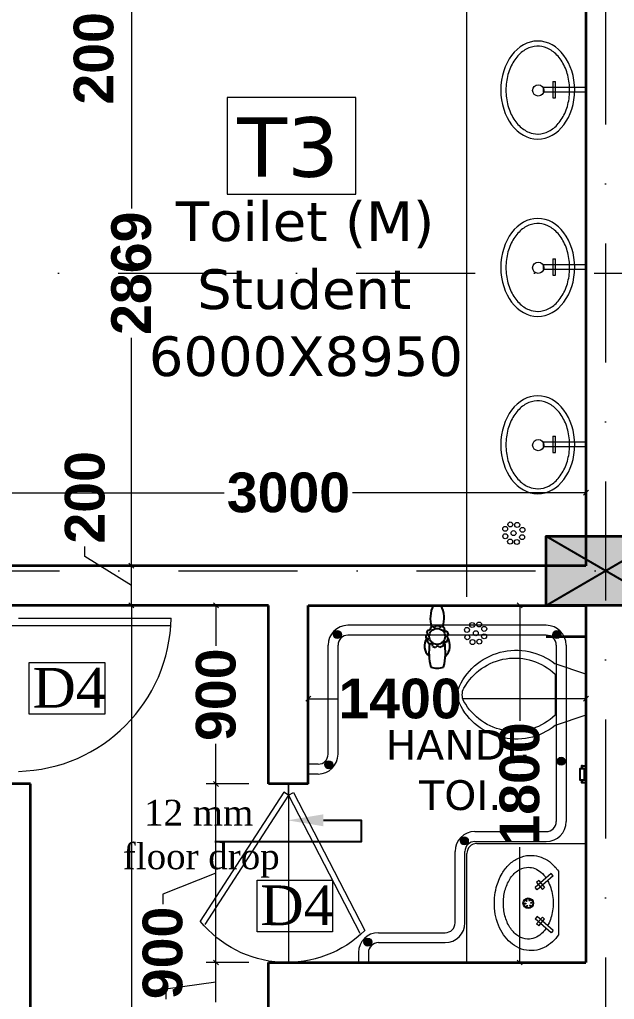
# Model space of a CAD drawing. Header units: millimetres. Extents: x -3092162 to 4513894, y -12317808 to 1849994.
# Drawn here: x -453469 to -450470, y -5829642 to -5824702 of the extents above; entities that cross this region are included whole.
import ezdxf

# ---------------------------------------------------------------- set-up
doc = ezdxf.new("R2010")
doc.units = ezdxf.units.MM
doc.header["$LTSCALE"] = 2
doc.header["$MEASUREMENT"] = 0
doc.linetypes.add('DASHDOT', pattern=[1, 0.5, -0.25, 0, -0.25])
for name, color, linetype, lineweight in [('ARROW', 7, 'Continuous', 25), ('coloumn', 10, 'Continuous', 35), ('D4', 10, 'Continuous', 5), ('DOOR', 27, 'Continuous', 5), ('DUCT', 37, 'Continuous', 35), ('FIXTURE', 252, 'Continuous', 0), ('GRID', 251, 'DASHDOT', 5), ('Layer1', 251, 'Continuous', 0), ('RAILING', 47, 'Continuous', 13), ('SILL', 74, 'Continuous', 9), ('tap', 97, 'Continuous', 25), ('taxe', 7, 'Continuous', 9), ('TEXT', 7, 'Continuous', 13), ('toi.dim.', 214, 'Continuous', 9), ('WAll', 250, 'Continuous', 35)]:
    doc.layers.add(name, color=color, linetype=linetype, lineweight=lineweight)
doc.layers.add('Layer3', color=36, linetype='Continuous')
doc.layers.add('partation wall', color=7, linetype='Continuous', lineweight=20, true_color=0x525023)
doc.layers.add('ROAD', color=7, linetype='Continuous', lineweight=15, true_color=0x004a6a)
doc.styles.add('int dim', font='arialbd.ttf', dxfattribs={"height": 200})
doc.styles.get("Standard").update_dxf_attribs({"font": 'times.ttf', "height": 500})
doc.styles.add('style2', font='verdana.ttf')

# ---------------------------------------------------------------- blocks, each defined once
blk = doc.blocks.new('A$C74827424')
at = {"layer": 'Layer3'}
for p, q in [((0, 0.4), (0, 1.1)), ((2.92, 0.4), (2.92, 1.1))]:
    blk.add_line(p, q, dxfattribs=at)
for points in [[(0.51, 0.3), (0, 0.3), (0, 0.51), (0.51, 0.51)], [(2.41, 0.51), (2.92, 0.51), (2.92, 0.3), (2.41, 0.3)]]:
    blk.add_lwpolyline(points, dxfattribs=at)
blk.add_lwpolyline([(0.51, 0.81), (2.41, 0.81), (2.41, 0), (0.51, 0)], close=True, dxfattribs=at)
blk = doc.blocks.new('_Oblique')
at = {"color": 0, "linetype": 'ByBlock', "lineweight": -2}
blk.add_line((-0.5, -0.5), (0.5, 0.5), dxfattribs=at)

msp = doc.modelspace()

# ---------------------------------------------------------------- hatches: boundary and pattern name
at = {"layer": 'coloumn', "ltscale": 100}
msp.add_hatch(color=256, dxfattribs=at).paths.add_polyline_path([(-450214.3, -5827306.2), (-450214.3, -5827656.2), (-450814.3, -5827656.2), (-450814.3, -5827306.2)])
at = {"layer": 'RAILING', "ltscale": 0.1}
h = msp.add_hatch(color=256, dxfattribs=at)
h.set_gradient(color1=(245, 10, 245), color2=(225, 9, 225), one_color=1, tint=0.46, name='CYLINDER')
h.paths.add_polyline_path([(-451846.6, -5827803.2, -1), (-451886.6, -5827803.2, -1)])
h = msp.add_hatch(color=256, dxfattribs=at)
h.set_gradient(color1=(245, 10, 245), color2=(225, 9, 225), one_color=1, tint=0.46, name='CYLINDER')
h.paths.add_polyline_path([(-450740.5, -5827803.2, -1), (-450780.5, -5827803.2, -1)])
h = msp.add_hatch(color=256, dxfattribs=at)
h.set_gradient(color1=(245, 10, 245), color2=(225, 9, 225), one_color=1, tint=0.46, name='CYLINDER')
h.paths.add_polyline_path([(-451890.5, -5828459.2, -1), (-451930.5, -5828459.2, -1)])
h = msp.add_hatch(color=256, dxfattribs=at)
h.set_gradient(color1=(245, 10, 245), color2=(225, 9, 225), one_color=1, tint=0.46, name='CYLINDER')
h.paths.add_polyline_path([(-450718.6, -5828441.7, -1), (-450758.6, -5828441.7, -1)])
h = msp.add_hatch(color=256, dxfattribs=at)
h.set_gradient(color1=(245, 10, 245), color2=(225, 9, 225), one_color=1, tint=0.46, name='CYLINDER')
h.paths.add_polyline_path([(-451246.6, -5828843.2, -1), (-451206.6, -5828843.2, -1)])
h = msp.add_hatch(color=256, dxfattribs=at)
h.set_gradient(color1=(245, 10, 245), color2=(225, 9, 225), one_color=1, tint=0.46, name='CYLINDER')
h.paths.add_polyline_path([(-451693.2, -5829353.2, -1), (-451733.2, -5829353.2, -1)])

# ---------------------------------------------------------------- linework, layer by layer
at = {"layer": 'ARROW', "ltscale": 100}
msp.add_lwpolyline([(-451937.6, -5828739.4), (-451746.8, -5828739.4), (-451746.8, -5828848), (-452484.6, -5828848)], dxfattribs=at)
msp.add_solid([(-451937.6, -5828769.4), (-452117.6, -5828739.4), (-451937.6, -5828709.4)], dxfattribs=at)
at = {"layer": 'coloumn', "lineweight": 25, "ltscale": 100}
for p, q in [((-450814.3, -5827656.2), (-450214.3, -5827306.2)), ((-450814.3, -5827306.2), (-450214.3, -5827656.2))]:
    msp.add_line(p, q, dxfattribs=at)
at = {"layer": 'coloumn', "ltscale": 100}
msp.add_lwpolyline([(-450214.3, -5827306.2), (-450214.3, -5827656.2), (-450814.3, -5827656.2), (-450814.3, -5827306.2)], close=True, dxfattribs=at)
at = {"layer": 'D4'}
for p, q in [((-453420.3, -5827944.1), (-453039.8, -5827944.1)), ((-453420.3, -5828204.7), (-453420.3, -5827944.1)), ((-453039.8, -5827944.1), (-453039.8, -5828204.7)), ((-453039.8, -5828204.7), (-453420.3, -5828204.7)), ((-452271.6, -5829040.7), (-451891.2, -5829040.7)), ((-452271.6, -5829301.4), (-452271.6, -5829040.7)), ((-451891.2, -5829040.7), (-451891.2, -5829301.4)), ((-451891.2, -5829301.4), (-452271.6, -5829301.4))]:
    msp.add_line(p, q, dxfattribs=at)
at = {"layer": 'DOOR', "ltscale": 100}
for p, q in [((-453475.2, -5827719.8), (-452705.1, -5827719.8)), ((-453517.2, -5827757), (-452706.7, -5827757))]:
    msp.add_line(p, q, dxfattribs=at)
at = {"layer": 'DOOR', "ltscale": 0.1}
for p, q in [((-452113.6, -5828612.2), (-452113.6, -5828556.2)), ((-452137.2, -5828596.9), (-452557.8, -5829248.7)), ((-452113.6, -5828612.2), (-452534.2, -5829263.9)), ((-452113.6, -5828612.2), (-451752.8, -5829308)), ((-452088.6, -5828599.2), (-451727.9, -5829295.1))]:
    msp.add_line(p, q, dxfattribs=at)
at = {"layer": 'DOOR', "ltscale": 100}
msp.add_arc((-453493.1, -5827704.6), 788.2, 271.3072, 358.8929, dxfattribs=at)
at = {"layer": 'DUCT', "ltscale": 100}
msp.add_line((-450813.6, -5827813.4), (-450613.6, -5827813.4), dxfattribs=at)
at = {"layer": 'FIXTURE', "ltscale": 100}
for p, q in [((-450613.6, -5825044.5), (-450828.5, -5825044.5)), ((-450828.5, -5825044.5), (-450828.5, -5825066.4)), ((-450613.6, -5825044.5), (-450828.5, -5825044.5)), ((-450828.5, -5825044.5), (-450828.5, -5825066.4)), ((-450780.7, -5825014.8), (-450780.7, -5825096.8)), ((-450780.7, -5825014.8), (-450780.7, -5825096.8)), ((-450780.7, -5825014.8), (-450767.1, -5825014.8)), ((-450767.1, -5825096.8), (-450767.1, -5825014.8)), ((-450767.1, -5825096.8), (-450767.1, -5825014.8)), ((-450613.6, -5825066.4), (-450613.6, -5825044.5)), ((-450828.5, -5825066.4), (-450613.6, -5825066.4)), ((-450828.5, -5825066.4), (-450613.6, -5825066.4)), ((-450780.7, -5825096.8), (-450767.1, -5825096.8)), ((-450780.7, -5825096.8), (-450767.1, -5825096.8)), ((-450613.6, -5825938.7), (-450828.5, -5825938.7)), ((-450828.5, -5825938.7), (-450828.5, -5825960.6)), ((-450613.6, -5825938.7), (-450828.5, -5825938.7)), ((-450828.5, -5825938.7), (-450828.5, -5825960.6)), ((-450780.7, -5825909), (-450780.7, -5825991)), ((-450780.7, -5825909), (-450780.7, -5825991)), ((-450780.7, -5825909), (-450767.1, -5825909)), ((-450767.1, -5825991), (-450767.1, -5825909)), ((-450767.1, -5825991), (-450767.1, -5825909)), ((-450613.6, -5825960.6), (-450613.6, -5825938.7)), ((-450828.5, -5825960.6), (-450613.6, -5825960.6)), ((-450828.5, -5825960.6), (-450613.6, -5825960.6)), ((-450780.7, -5825991), (-450767.1, -5825991)), ((-450780.7, -5825991), (-450767.1, -5825991)), ((-450613.6, -5826832.9), (-450828.5, -5826832.9)), ((-450828.5, -5826832.9), (-450828.5, -5826854.8)), ((-450613.6, -5826832.9), (-450828.5, -5826832.9)), ((-450828.5, -5826832.9), (-450828.5, -5826854.8)), ((-450780.7, -5826803.2), (-450780.7, -5826885.2)), ((-450780.7, -5826803.2), (-450780.7, -5826885.2)), ((-450780.7, -5826803.2), (-450767.1, -5826803.2)), ((-450767.1, -5826885.2), (-450767.1, -5826803.2)), ((-450767.1, -5826885.2), (-450767.1, -5826803.2)), ((-450613.6, -5826854.8), (-450613.6, -5826832.9)), ((-450828.5, -5826854.8), (-450613.6, -5826854.8)), ((-450828.5, -5826854.8), (-450613.6, -5826854.8)), ((-450780.7, -5826885.2), (-450767.1, -5826885.2)), ((-450780.7, -5826885.2), (-450767.1, -5826885.2)), ((-450613.6, -5828002.5), (-450769.1, -5827950.7)), ((-450769.1, -5828002.5), (-450769.1, -5828209.9)), ((-450613.6, -5828002.5), (-450613.6, -5828209.9)), ((-450613.6, -5828209.9), (-450769.1, -5828261.7)), ((-450621.8, -5828486.4), (-450613.6, -5828486.4))]:
    msp.add_line(p, q, dxfattribs=at)
at = {"layer": 'FIXTURE', "ltscale": 200}
for p, q in [((-450788.2, -5829008), (-450869.6, -5829078.4)), ((-450778.2, -5829019.5), (-450788.2, -5829008)), ((-450752, -5828996.2), (-450752, -5829316.2)), ((-450851.8, -5829042.9), (-450863.3, -5829052.8)), ((-450863.3, -5829052.8), (-450833.5, -5829087.4)), ((-450778.2, -5829019.5), (-450859.6, -5829089.9)), ((-450851.8, -5829042.9), (-450821.9, -5829077.4)), ((-450859.6, -5829089.9), (-450869.6, -5829078.4)), ((-450821.9, -5829077.4), (-450833.5, -5829087.4)), ((-450859.6, -5829224.8), (-450869.6, -5829236.3)), ((-450788.2, -5829306.7), (-450869.6, -5829236.3)), ((-450863.3, -5829261.9), (-450833.5, -5829227.3)), ((-450778.2, -5829295.2), (-450859.6, -5829224.8)), ((-450851.8, -5829271.8), (-450821.9, -5829237.3)), ((-450821.9, -5829237.3), (-450833.5, -5829227.3)), ((-450851.8, -5829271.8), (-450863.3, -5829261.9)), ((-450778.2, -5829295.2), (-450788.2, -5829306.7))]:
    msp.add_line(p, q, dxfattribs=at)
at = {"layer": 'FIXTURE', "ltscale": 15000}
for centre in [(-451021, -5827269.9), (-450994.9, -5827247.7), (-450978.6, -5827291.6), (-450960.3, -5827250.3), (-450933.8, -5827275), (-451020.3, -5827307.3), (-450996, -5827334.2), (-450961.9, -5827336.3), (-450935.6, -5827311.8), (-451213.5, -5827779.5), (-451187, -5827754.8), (-451152.4, -5827752.2), (-451126.3, -5827774.4), (-451211.7, -5827816.3), (-451168.7, -5827796), (-451127, -5827811.8), (-451185.5, -5827840.8), (-451151.3, -5827838.7)]:
    msp.add_circle(centre, 12.5, dxfattribs=at)
at = {"layer": 'FIXTURE', "ltscale": 200}
for centre, radius in [((-450904.5, -5829157.4), 26.7), ((-450904.5, -5829157.4), 22.8), ((-450919.2, -5829159.5), 2.55), ((-450913.6, -5829145.7), 2.55), ((-450898.9, -5829143.6), 2.55), ((-450889.8, -5829155.2), 2.55), ((-450910, -5829171.1), 2.55), ((-450895.3, -5829169), 2.55)]:
    msp.add_circle(centre, radius, dxfattribs=at)
at = {"layer": 'FIXTURE', "ltscale": 100, "extrusion": (0, 0, -1)}
for centre, major_axis, ratio, start_param, end_param in [((-450856.6, -5825057.8), (0, 247.1), 0.753978, 3.141593, 9.424778), ((-450856.6, -5825057.8), (0, 247.1), 0.753978, 3.141593, 9.424778), ((-450856.6, -5825952.1), (0, 247.1), 0.753978, 3.141593, 9.424778), ((-450856.6, -5825952.1), (0, 247.1), 0.753978, 3.141593, 9.424778), ((-450856.6, -5826846.2), (0, 247.1), 0.753978, 3.141593, 9.424778), ((-450856.6, -5826846.2), (0, 247.1), 0.753978, 3.141593, 9.424778), ((-450965.6, -5828197.4), (223.1, -223.1), 1, 2.735616, 4.599479), ((-450971.7, -5828215.1), (207.7, -207.7), 1, 2.862371, 4.688514), ((-451168.2, -5828106.2), (48.9, 48.9), 1, 3.42081, 4.433168), ((-451194.4, -5828106.2), (48.9, -48.9), 1, 1.97677, 2.735616), ((-450965.6, -5828015), (223.1, 223.1), 1, 1.683704, 3.547566), ((-450971.7, -5827997.3), (207.7, -207.7), 1, 0.023871, 1.850014)]:
    msp.add_ellipse(centre, major_axis=major_axis, ratio=ratio, start_param=start_param, end_param=end_param, dxfattribs=at)
at = {"layer": 'FIXTURE', "ltscale": 100}
for centre in [(-450854, -5825059.5), (-450854, -5825953.7), (-450854, -5826847.9)]:
    msp.add_ellipse(centre, major_axis=(20, 20), ratio=1, start_param=3.141593, end_param=9.424778, dxfattribs=at)
for points in [[(-450856.6, -5825279.4), (-450871.6, -5825279.4), (-450886.8, -5825276.4), (-450918.9, -5825263.4), (-450935.7, -5825252.1), (-450966.1, -5825221.5), (-450979.6, -5825202.3), (-451000.9, -5825158.3), (-451008.8, -5825133.5), (-451017.5, -5825081.6), (-451018.5, -5825054.6), (-451013.2, -5825001.7), (-451007.1, -5824976), (-450988.7, -5824929.4), (-450976.4, -5824908.5), (-450947.9, -5824874.1), (-450931.7, -5824860.7), (-450897.6, -5824842.3), (-450879.8, -5824837.3), (-450844.1, -5824835.6), (-450826.2, -5824838.9), (-450791.5, -5824853.9), (-450774.8, -5824865.7), (-450744.8, -5824897.1), (-450731.5, -5824916.6), (-450710.8, -5824961.2), (-450703.3, -5824986.2), (-450695.3, -5825038.4), (-450694.7, -5825065.5), (-450700.7, -5825118.1), (-450707.2, -5825143.7), (-450726.3, -5825189.8), (-450738.8, -5825210.3), (-450767.7, -5825243.9), (-450784.1, -5825256.9), (-450818.4, -5825274.4), (-450836.2, -5825279), (-450854.9, -5825279.4), (-450855.7, -5825279.4), (-450856.6, -5825279.4)], [(-450856.6, -5825279.4), (-450871.6, -5825279.4), (-450886.8, -5825276.4), (-450918.9, -5825263.4), (-450935.7, -5825252.1), (-450966.1, -5825221.5), (-450979.6, -5825202.3), (-451000.9, -5825158.3), (-451008.8, -5825133.5), (-451017.5, -5825081.6), (-451018.5, -5825054.6), (-451013.2, -5825001.7), (-451007.1, -5824976), (-450988.7, -5824929.4), (-450976.4, -5824908.5), (-450947.9, -5824874.1), (-450931.7, -5824860.7), (-450897.6, -5824842.3), (-450879.8, -5824837.3), (-450844.1, -5824835.6), (-450826.2, -5824838.9), (-450791.5, -5824853.9), (-450774.8, -5824865.7), (-450744.8, -5824897.1), (-450731.5, -5824916.6), (-450710.8, -5824961.2), (-450703.3, -5824986.2), (-450695.3, -5825038.4), (-450694.7, -5825065.5), (-450700.7, -5825118.1), (-450707.2, -5825143.7), (-450726.3, -5825189.8), (-450738.8, -5825210.3), (-450767.7, -5825243.9), (-450784.1, -5825256.9), (-450818.4, -5825274.4), (-450836.2, -5825279), (-450854.9, -5825279.4), (-450855.7, -5825279.4), (-450856.6, -5825279.4)], [(-450856.6, -5826173.6), (-450871.6, -5826173.6), (-450886.8, -5826170.6), (-450918.9, -5826157.6), (-450935.7, -5826146.3), (-450966.1, -5826115.8), (-450979.6, -5826096.6), (-451000.9, -5826052.6), (-451008.8, -5826027.8), (-451017.5, -5825975.9), (-451018.5, -5825948.8), (-451013.2, -5825895.9), (-451007.1, -5825870.2), (-450988.7, -5825823.6), (-450976.4, -5825802.7), (-450947.9, -5825768.4), (-450931.7, -5825754.9), (-450897.6, -5825736.5), (-450879.8, -5825731.5), (-450844.1, -5825729.8), (-450826.2, -5825733.1), (-450791.5, -5825748.2), (-450774.8, -5825759.9), (-450744.8, -5825791.3), (-450731.5, -5825810.8), (-450710.8, -5825855.4), (-450703.3, -5825880.4), (-450695.3, -5825932.6), (-450694.7, -5825959.7), (-450700.7, -5826012.4), (-450707.2, -5826037.9), (-450726.3, -5826084), (-450738.8, -5826104.6), (-450767.7, -5826138.1), (-450784.1, -5826151.1), (-450818.4, -5826168.6), (-450836.2, -5826173.2), (-450854.9, -5826173.6), (-450855.7, -5826173.6), (-450856.6, -5826173.6)], [(-450856.6, -5826173.6), (-450871.6, -5826173.6), (-450886.8, -5826170.6), (-450918.9, -5826157.6), (-450935.7, -5826146.3), (-450966.1, -5826115.8), (-450979.6, -5826096.6), (-451000.9, -5826052.6), (-451008.8, -5826027.8), (-451017.5, -5825975.9), (-451018.5, -5825948.8), (-451013.2, -5825895.9), (-451007.1, -5825870.2), (-450988.7, -5825823.6), (-450976.4, -5825802.7), (-450947.9, -5825768.4), (-450931.7, -5825754.9), (-450897.6, -5825736.5), (-450879.8, -5825731.5), (-450844.1, -5825729.8), (-450826.2, -5825733.1), (-450791.5, -5825748.2), (-450774.8, -5825759.9), (-450744.8, -5825791.3), (-450731.5, -5825810.8), (-450710.8, -5825855.4), (-450703.3, -5825880.4), (-450695.3, -5825932.6), (-450694.7, -5825959.7), (-450700.7, -5826012.4), (-450707.2, -5826037.9), (-450726.3, -5826084), (-450738.8, -5826104.6), (-450767.7, -5826138.1), (-450784.1, -5826151.1), (-450818.4, -5826168.6), (-450836.2, -5826173.2), (-450854.9, -5826173.6), (-450855.7, -5826173.6), (-450856.6, -5826173.6)], [(-450856.6, -5827067.8), (-450871.6, -5827067.8), (-450886.8, -5827064.8), (-450918.9, -5827051.8), (-450935.7, -5827040.4), (-450966.1, -5827009.9), (-450979.6, -5826990.7), (-451000.9, -5826946.7), (-451008.8, -5826921.9), (-451017.5, -5826870), (-451018.5, -5826842.9), (-451013.2, -5826790.1), (-451007.1, -5826764.4), (-450988.7, -5826717.8), (-450976.4, -5826696.9), (-450947.9, -5826662.5), (-450931.7, -5826649.1), (-450897.6, -5826630.7), (-450879.8, -5826625.7), (-450844.1, -5826624), (-450826.2, -5826627.3), (-450791.5, -5826642.3), (-450774.8, -5826654.1), (-450744.8, -5826685.5), (-450731.5, -5826705), (-450710.8, -5826749.6), (-450703.3, -5826774.6), (-450695.3, -5826826.7), (-450694.7, -5826853.9), (-450700.7, -5826906.5), (-450707.2, -5826932.1), (-450726.3, -5826978.2), (-450738.8, -5826998.7), (-450767.7, -5827032.3), (-450784.1, -5827045.3), (-450818.4, -5827062.8), (-450836.2, -5827067.4), (-450854.9, -5827067.8), (-450855.7, -5827067.8), (-450856.6, -5827067.8)], [(-450856.6, -5827067.8), (-450871.6, -5827067.8), (-450886.8, -5827064.8), (-450918.9, -5827051.8), (-450935.7, -5827040.4), (-450966.1, -5827009.9), (-450979.6, -5826990.7), (-451000.9, -5826946.7), (-451008.8, -5826921.9), (-451017.5, -5826870), (-451018.5, -5826842.9), (-451013.2, -5826790.1), (-451007.1, -5826764.4), (-450988.7, -5826717.8), (-450976.4, -5826696.9), (-450947.9, -5826662.5), (-450931.7, -5826649.1), (-450897.6, -5826630.7), (-450879.8, -5826625.7), (-450844.1, -5826624), (-450826.2, -5826627.3), (-450791.5, -5826642.3), (-450774.8, -5826654.1), (-450744.8, -5826685.5), (-450731.5, -5826705), (-450710.8, -5826749.6), (-450703.3, -5826774.6), (-450695.3, -5826826.7), (-450694.7, -5826853.9), (-450700.7, -5826906.5), (-450707.2, -5826932.1), (-450726.3, -5826978.2), (-450738.8, -5826998.7), (-450767.7, -5827032.3), (-450784.1, -5827045.3), (-450818.4, -5827062.8), (-450836.2, -5827067.4), (-450854.9, -5827067.8), (-450855.7, -5827067.8), (-450856.6, -5827067.8)]]:
    msp.add_open_spline(points, degree=3, knots=[0, 0, 0, 0, 0.297002, 0.297002, 0.648161, 0.648161, 0.99932, 0.99932, 1.350478, 1.350478, 1.701637, 1.701637, 2.052795, 2.052795, 2.403954, 2.403954, 2.755113, 2.755113, 3.106271, 3.106271, 3.45743, 3.45743, 3.808588, 3.808588, 4.159747, 4.159747, 4.510906, 4.510906, 4.862064, 4.862064, 5.213223, 5.213223, 5.564381, 5.564381, 5.91554, 5.91554, 6.266699, 6.266699, 6.283185, 6.283185, 6.283185, 6.283185], dxfattribs=at)
at = {"layer": 'FIXTURE', "ltscale": 200}
for points, knots in [([(-450752, -5829316.2), (-450760.7, -5829329), (-450770.7, -5829340.9), (-450794.6, -5829363.3), (-450808.9, -5829373.4), (-450840.1, -5829388.6), (-450857.1, -5829393.7), (-450891.8, -5829397.5), (-450909.5, -5829396.3), (-450943.3, -5829387.9), (-450959.4, -5829380.7), (-450988.5, -5829361.9), (-451001.7, -5829350.3), (-451024.7, -5829324), (-451034.6, -5829309.3), (-451060.6, -5829260.1), (-451071.1, -5829221.9), (-451077.3, -5829147.7), (-451074.4, -5829111.8), (-451059.1, -5829053.1), (-451049.5, -5829029.3), (-451026.7, -5828991), (-451014.7, -5828975.7), (-450987, -5828949.2), (-450971.2, -5828938.1), (-450936.5, -5828922), (-450917.6, -5828917.1), (-450882.4, -5828915.3), (-450866.4, -5828917.1), (-450835.7, -5828925.6), (-450821.1, -5828932.3), (-450794.4, -5828949.4), (-450782.2, -5828959.9), (-450764.4, -5828979.3), (-450757.9, -5828987.5), (-450752, -5828996.2)], [2.343404, 2.343404, 2.343404, 2.343404, 2.563955, 2.563955, 2.813984, 2.813984, 3.064013, 3.064013, 3.314042, 3.314042, 3.564072, 3.564072, 3.814101, 3.814101, 4.06413, 4.06413, 4.592757, 4.592757, 5.068313, 5.068313, 5.420466, 5.420466, 5.695708, 5.695708, 5.97095, 5.97095, 6.246192, 6.246192, 6.47487, 6.47487, 6.703549, 6.703549, 6.932227, 6.932227, 7.081374, 7.081374, 7.081374, 7.081374]), ([(-450815.9, -5829285.6), (-450822.9, -5829295.6), (-450830.6, -5829304.4), (-450849.3, -5829320.9), (-450860.5, -5829327.8), (-450883.7, -5829336.8), (-450895.8, -5829338.8), (-450923.5, -5829337.8), (-450939.3, -5829332.8), (-450968.4, -5829314.8), (-450981.8, -5829301.7), (-451004.4, -5829269.3), (-451013.5, -5829249.9), (-451026.1, -5829207.6), (-451029.6, -5829184.8), (-451030.4, -5829138.8), (-451027.7, -5829115.6), (-451016.5, -5829072.6), (-451008, -5829052.5), (-450986.6, -5829018.6), (-450973.6, -5829004.6), (-450945.1, -5828984.5), (-450929.6, -5828978.5), (-450902.6, -5828975.6), (-450891.2, -5828976.6), (-450869, -5828982.9), (-450858.1, -5828988.3), (-450837.9, -5829003), (-450828.4, -5829012.4), (-450818.2, -5829025.8), (-450816.5, -5829028.2), (-450814.8, -5829030.7)], [2.355985, 2.355985, 2.355985, 2.355985, 2.590166, 2.590166, 2.879276, 2.879276, 3.168385, 3.168385, 3.548322, 3.548322, 3.928258, 3.928258, 4.308195, 4.308195, 4.688131, 4.688131, 5.068068, 5.068068, 5.448004, 5.448004, 5.827941, 5.827941, 6.207878, 6.207878, 6.47998, 6.47998, 6.752083, 6.752083, 7.024186, 7.024186, 7.081374, 7.081374, 7.081374, 7.081374]), ([(-450806.8, -5829043.6), (-450800.7, -5829054.6), (-450795.4, -5829066.5), (-450787, -5829091.8), (-450783.8, -5829105.2), (-450778, -5829144), (-450778, -5829170.1), (-450785.4, -5829220.2), (-450792.9, -5829244.1), (-450804.5, -5829266.9), (-450805.6, -5829269), (-450806.8, -5829271.1)], [0.893957, 0.893957, 0.893957, 0.893957, 1.125801, 1.125801, 1.357644, 1.357644, 1.780528, 1.780528, 2.203411, 2.203411, 2.247635, 2.247635, 2.247635, 2.247635])]:
    msp.add_open_spline(points, degree=3, knots=knots, dxfattribs=at)
at = {"layer": 'GRID', "color": 5, "ltscale": 600}
msp.add_line((-450514.3, -5807829.3), (-450514.3, -5892623.2), dxfattribs=at)
at = {"layer": 'GRID', "color": 6, "ltscale": 600}
for p, q in [((-460173.2, -5825981.2), (-367333.7, -5825981.2)), ((-461068.5, -5827481.2), (-366441.1, -5827481.2))]:
    msp.add_line(p, q, dxfattribs=at)
at = {"layer": 'Layer1', "color": 0, "ltscale": 0.1}
for p, q in [((-452113.6, -5828556.2), (-452113.6, -5829456.2)), ((-451163.6, -5828856.2), (-450613.6, -5828856.2)), ((-451213.6, -5829456.2), (-451213.6, -5828906.2))]:
    msp.add_line(p, q, dxfattribs=at)
msp.add_arc((-451163.6, -5828906.2), 50, 90, 180, dxfattribs=at)
at = {"layer": 'partation wall', "ltscale": 100}
msp.add_line((-451213.6, -5827613.4), (-451213.6, -5824587.4), dxfattribs=at)
at = {"layer": 'RAILING'}
for p, q in [((-450813.6, -5827756.2), (-451813.6, -5827756.2)), ((-450813.6, -5827806.2), (-451813.6, -5827806.2)), ((-451913.6, -5828406.2), (-451913.6, -5827856.2)), ((-451863.6, -5828406.2), (-451863.6, -5827856.2)), ((-450763.6, -5827856.2), (-450763.6, -5828746.2)), ((-450713.6, -5827856.2), (-450713.6, -5828746.2)), ((-451963.6, -5828456.2), (-452013.6, -5828456.2)), ((-451963.6, -5828506.2), (-452013.6, -5828506.2)), ((-451173.6, -5828796.2), (-450813.6, -5828796.2)), ((-451173.6, -5828846.2), (-450813.6, -5828846.2)), ((-451273.6, -5829256.2), (-451273.6, -5828896.2)), ((-451223.6, -5829256.2), (-451223.6, -5828896.2)), ((-451660.2, -5829306.2), (-451323.6, -5829306.2)), ((-451660.2, -5829356.2), (-451323.6, -5829356.2)), ((-451760.2, -5829406.2), (-451760.2, -5829456.2)), ((-451710.2, -5829406.2), (-451710.2, -5829456.2))]:
    msp.add_line(p, q, dxfattribs=at)
for centre in [(-451866.6, -5827803.2), (-450760.5, -5827803.2), (-451910.5, -5828459.2), (-450738.6, -5828441.7), (-451226.6, -5828843.2), (-451713.2, -5829353.2)]:
    msp.add_circle(centre, 20, dxfattribs=at)
for centre, radius, start, end in [((-451813.6, -5827856.2), 100, 90, 180), ((-450813.6, -5827856.2), 100, 0, 90), ((-451813.6, -5827856.2), 50, 90, 180), ((-450813.6, -5827856.2), 50, 0, 90), ((-451963.6, -5828406.2), 50, 270, 0), ((-451963.6, -5828406.2), 100, 270, 0), ((-450813.6, -5828746.2), 100, 270, 0), ((-450813.6, -5828746.2), 50, 270, 0), ((-451173.6, -5828896.2), 100, 90, 180), ((-451173.6, -5828896.2), 50, 90, 180), ((-451323.6, -5829256.2), 50, 270, 0), ((-451323.6, -5829256.2), 100, 270, 0), ((-451660.2, -5829406.2), 100, 90, 180), ((-451660.2, -5829406.2), 50, 90, 180)]:
    msp.add_arc(centre, radius, start, end, dxfattribs=at)
at = {"layer": 'ROAD', "ltscale": 0.1}
for q in [(-452137.2, -5828596.9), (-452088.6, -5828599.2)]:
    msp.add_line((-452113.6, -5828612.2), q, dxfattribs=at)
at = {"layer": 'SILL', "ltscale": 0.1, "extrusion": (0, 0, -1)}
msp.add_ellipse((-452121.7, -5828894.4), major_axis=(0.3, 561.8), ratio=1, start_param=2.364251, end_param=4.029691, dxfattribs=at)
at = {"layer": 'tap', "ltscale": 100}
for p, q in [((-451384.2, -5827656.2), (-451342.9, -5827656.2)), ((-451397.1, -5827767.4), (-451385.5, -5827760.7)), ((-451371.5, -5827756.8), (-451356.1, -5827756.7)), ((-451340.2, -5827761.3), (-451328.4, -5827768.6)), ((-451418.8, -5827821.3), (-451419.4, -5827808.4)), ((-451415.9, -5827792.4), (-451409.1, -5827779.6)), ((-451316.8, -5827843.1), (-451308.9, -5827824.3)), ((-451314.2, -5827785.7), (-451308.3, -5827803.2)), ((-451404.2, -5827850.7), (-451413.9, -5827836.6)), ((-451386, -5827863.5), (-451372.2, -5827867.5)), ((-451350.3, -5827866.6), (-451331, -5827858.6))]:
    msp.add_line(p, q, dxfattribs=at)
msp.add_circle((-451363.5, -5827812.2), 40, dxfattribs=at)
for centre, radius, start, end in [((-451238.1, -5827722.5), 160.4, 155.5625, 195.3327), ((-451489, -5827722.5), 160.4, 344.6673, 24.4375), ((-451405.4, -5827771.2), 9.16, 246.5927, 24.6638), ((-451378.7, -5827757.9), 7.31, 201.8615, 9.3097), ((-451347, -5827755.2), 9.21, 189.2597, 318.4484), ((-451316.5, -5827773.2), 12.8, 159.0303, 280.3369), ((-451358.8, -5827859.9), 69.3, 146.5528, 228.7143), ((-451421.9, -5827799.5), 9.23, 285.6991, 49.6996), ((-451419.2, -5827829.9), 8.59, 307.9729, 87.2544), ((-451368.3, -5827859.9), 69.3, 311.3317, 36.2699), ((-451299.2, -5827814), 14.1, 129.9617, 226.8268), ((-451363.5, -5827812.2), 56, 9.2436, 9.2439), ((-451101.7, -5827893.4), 303.4, 171.7623, 193.9834), ((-451398.8, -5827862.3), 12.8, 354.6602, 115.1394), ((-451360.9, -5827874.9), 13.5, 37.8899, 146.9197), ((-451323.1, -5827851.5), 10.5, 53.2148, 222.0605), ((-451625.4, -5827893.4), 303.4, 346.0166, 9.8379), ((-451363.5, -5827876.4), 96, 250.1952, 289.8048)]:
    msp.add_arc(centre, radius, start, end, dxfattribs=at)
at = {"layer": 'TEXT', "ltscale": 100}
for p, q in [((-451774.3, -5825095.5), (-452423.2, -5825095.5)), ((-452423.2, -5825095.5), (-452423.2, -5825582.7)), ((-451774.3, -5825582.7), (-451774.3, -5825095.5)), ((-452423.2, -5825582.7), (-451774.3, -5825582.7))]:
    msp.add_line(p, q, dxfattribs=at)
at = {"layer": 'toi.dim.', "color": 214, "ltscale": 100}
for p, q in [((-452905.3, -5824587.4), (-452905.3, -5825655.4)), ((-452905.3, -5827456.2), (-452905.3, -5826307)), ((-450613.6, -5827206.2), (-450613.6, -5827037.8)), ((-453613.6, -5827087.8), (-452437.2, -5827087.8)), ((-450613.6, -5827087.8), (-451789.9, -5827087.8)), ((-453139.4, -5827408.8), (-453139.4, -5827358.8)), ((-452905.3, -5827556.2), (-453139.4, -5827408.8)), ((-452465.5, -5827456.2), (-452955.3, -5827456.2)), ((-452465.5, -5827456.2), (-452955.3, -5827456.2)), ((-452905.3, -5827656.2), (-452905.3, -5827456.2)), ((-452313.6, -5827656.2), (-452955.3, -5827656.2)), ((-452313.6, -5827656.2), (-452955.3, -5827656.2)), ((-452905.3, -5827656.2), (-452905.3, -5830293)), ((-452313.6, -5827656.2), (-452528.9, -5827656.2)), ((-452478.9, -5827656.2), (-452478.9, -5827859.4)), ((-451724.2, -5827656.2), (-450897.7, -5827656.2)), ((-450947.7, -5827656.2), (-450947.7, -5828238.4)), ((-450613.6, -5827953.6), (-450613.6, -5828176.8)), ((-452013.6, -5828126.8), (-452013.6, -5828176.8)), ((-452013.6, -5828126.8), (-451868.7, -5828126.8)), ((-450613.6, -5828126.8), (-451233, -5828126.8)), ((-452478.9, -5828556.2), (-452478.9, -5828353)), ((-452313.6, -5828556.2), (-452528.9, -5828556.2)), ((-452313.6, -5828556.2), (-452528.9, -5828556.2)), ((-452478.9, -5829456.2), (-452478.9, -5828556.2)), ((-450947.7, -5829456.2), (-450947.7, -5828874)), ((-452478.9, -5829006.2), (-452747.2, -5829111.4)), ((-452747.2, -5829111.4), (-452747.2, -5829161.4)), ((-452313.6, -5829456.2), (-452528.9, -5829456.2)), ((-452313.5, -5829456.2), (-452528.9, -5829456.2)), ((-452478.9, -5829656.2), (-452478.9, -5829456.2)), ((-451724.2, -5829456.2), (-450897.7, -5829456.2)), ((-452478.9, -5829556.2), (-452732, -5829591)), ((-452732, -5829591), (-452732, -5829641))]:
    msp.add_line(p, q, dxfattribs=at)
at = {"layer": 'WAll', "ltscale": 100}
for p, q in [((-450613.6, -5824587.4), (-450613.6, -5827456.2)), ((-450613.6, -5827456.2), (-453613.6, -5827456.2)), ((-452213.6, -5827656.2), (-453613.6, -5827656.2)), ((-452213.6, -5828556.2), (-452213.6, -5827656.2)), ((-452013.6, -5828555.4), (-452013.6, -5827656.2)), ((-452013.6, -5827656.2), (-450613.6, -5827656.2)), ((-450613.6, -5827656.2), (-450613.6, -5828174)), ((-450613.6, -5827656.2), (-450613.6, -5829456.2)), ((-452013.6, -5828556.2), (-452013.6, -5828374)), ((-453413.6, -5828556.2), (-453613.6, -5828556.2)), ((-453413.6, -5832156.2), (-453413.6, -5828556.2)), ((-452013.6, -5828556.2), (-452213.6, -5828556.2)), ((-452213.6, -5832156.2), (-452213.6, -5829456.2)), ((-452213.6, -5829456.2), (-450613.6, -5829456.2))]:
    msp.add_line(p, q, dxfattribs=at)

# ---------------------------------------------------------------- block references
at = {"layer": 'FIXTURE', "ltscale": 100, "xscale": -28.69686868808184, "yscale": 28.69686868808184, "zscale": 28.69686868808184, "rotation": 270}
msp.add_blockref('A$C74827424', (-450645, -5828549.3), dxfattribs=at)
at = {"layer": 'toi.dim.', "color": 214, "ltscale": 100, "xscale": 25, "yscale": 25, "zscale": 25}
for p in [(-450613.6, -5827087.8), (-450613.6, -5828126.8)]:
    msp.add_blockref('_Oblique', p, dxfattribs=at)
for p, rotation in [((-452905.3, -5827456.2), 270), ((-452905.3, -5827456.2), 90), ((-452905.3, -5827656.2), 270), ((-452905.3, -5827656.2), 90), ((-452478.9, -5827656.2), 90), ((-450947.7, -5827656.2), 90), ((-452013.6, -5828126.8), 180), ((-452478.9, -5828556.2), 270), ((-452478.9, -5828556.2), 90), ((-452478.9, -5829456.2), 270), ((-452478.9, -5829456.2), 90), ((-450947.7, -5829456.2), 270)]:
    msp.add_blockref('_Oblique', p, dxfattribs=dict(at, rotation=rotation))

# ---------------------------------------------------------------- texts
at = {"layer": 'D4', "lineweight": 50}
for p in [(-453403.6, -5828171.2), (-452254.9, -5829267.9)]:
    msp.add_text('D4', height=200, dxfattribs=at).set_placement(p)
at = {"layer": 'taxe', "color": 0, "lineweight": 50}
for s, p in [('12 mm', (-452841.5, -5828765.9)), ('floor drop', (-452948.3, -5828985.9))]:
    msp.add_text(s, height=130, dxfattribs=at).set_placement(p)
at = {"layer": 'TEXT', "lineweight": 50, "style": 'style2'}
for s, height, p in [('T3', 300, (-452372.1, -5825494.6)), ('Toilet (M)', 200, (-452680.5, -5825819.1)), ('Student', 200, (-452573.9, -5826161.5)), ('6000X8950', 200, (-452817.5, -5826499.4)), ('HANDI.', 150, (-451623.9, -5828434.1)), ('TOI.', 150, (-451453.9, -5828687.2))]:
    msp.add_text(s, height=height, dxfattribs=at).set_placement(p)
at = {"layer": 'toi.dim.', "ltscale": 100, "char_height": 200, "attachment_point": 5, "rotation": 90, "style": 'int dim'}
for s, insert in [('\\A1;200', (-453094.9, -5824898)), ('\\A1;2869', (-452905.3, -5825981.2)), ('\\A1;200', (-453139.4, -5827111.1)), ('\\A1;900', (-452478.9, -5828106.2)), ('\\A1;1800', (-450947.7, -5828556.2)), ('\\A1;900', (-452747.2, -5829408.1))]:
    msp.add_mtext(s, dxfattribs=dict(at, insert=insert))
at = {"layer": 'toi.dim.', "ltscale": 100, "char_height": 200, "attachment_point": 5, "style": 'int dim'}
for s, insert in [('\\A1;3000', (-452113.6, -5827087.8)), ('\\A1;1400', (-451550.9, -5828126.8))]:
    msp.add_mtext(s, dxfattribs=dict(at, insert=insert))

doc.saveas('drawing.dxf')
